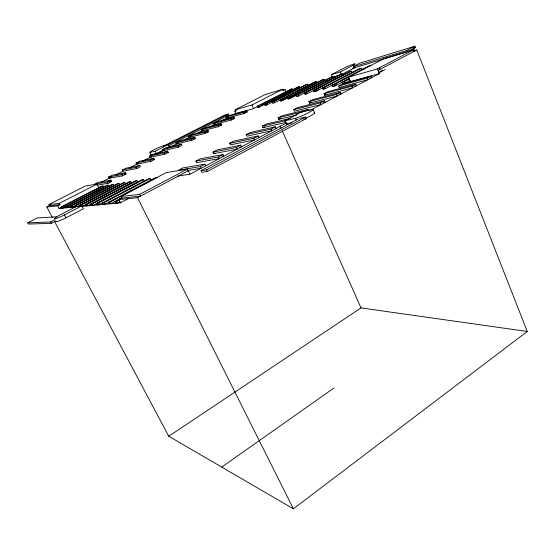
<?xml version="1.0" encoding="UTF-8"?>
<svg xmlns="http://www.w3.org/2000/svg" width="555" height="555" viewBox="0 0 555 555"><rect width="100%" height="100%" fill="white"/><g stroke="black" fill="none" stroke-linecap="round" stroke-linejoin="round"><path stroke-width="0.83" d="M54.529 221.473L168.755 436.258L293.408 508.81L527.25 331.474L416.77 49.978L413.496 50.963M221.736 467.095L334.082 387.931M168.755 436.258L361.014 307.907L527.25 331.474M298.195 118.936L201.028 170.69L201.812 172.334L207.376 171.495L306.159 118.652L305.458 117.049L299.693 118.388M201.028 170.69L206.585 169.83L305.458 117.049M378.475 73.1L385.274 69.493M177.961 176.046L189.942 174.249L286.366 123.009M310.647 110.112L379.363 73.6L377.442 68.869L348.471 77.207L350.33 81.675L379.363 73.6M284.909 120.782L295.413 118.326A11.211 1.235 -24.4 0 0 308.483 112.72A11.211 1.235 -24.4 0 0 312.396 109.307L301.622 111.937L284.909 120.782L286.38 124.091L287.892 123.286M416.77 49.978L378.08 70.443M128.711 198.454L120.289 202.894L118.631 199.627L137.529 197.691L188.298 170.836M204.941 164.162L182.859 167.922L178.481 170.225L200.355 166.59L204.941 164.162L205.745 165.848M218.559 156.94L219.35 158.619L196.63 162.67L195.873 161.082L218.559 156.94L223.054 154.554L223.838 156.232L222.139 156.545M236.402 147.477L237.172 149.149L213.675 153.686L212.933 152.112L236.402 147.477L240.808 145.139L241.578 146.811L239.885 147.144M253.892 138.202L254.648 139.867L230.401 144.869L229.68 143.308L253.892 138.202L258.214 135.913L258.963 137.571M271.041 129.114L271.784 130.758L246.822 136.218L246.115 134.664L271.041 129.114L275.28 126.866L276.015 128.51M309.135 110.917L308.427 109.293L304.355 111.451L278.09 117.847L278.77 119.387L296.849 115.045M320.533 102.869L321.227 104.486L294.31 111.194L293.644 109.668L320.533 102.869L324.536 100.753L325.223 102.363L323.586 102.779M336.413 94.454L337.093 96.057L309.579 103.154L308.92 101.634L336.413 94.454L340.34 92.373L341.013 93.975L339.334 94.412M351.995 86.191L352.661 87.787L324.578 95.252L323.933 93.746L351.995 86.191L355.845 84.152L356.504 85.741L354.846 86.185M367.292 78.082L367.937 79.663L339.313 87.482L338.682 85.99L367.292 78.082L371.066 76.084L371.718 77.658L370.074 78.109M378.843 72.24L382.61 70.242M118.631 199.627L121.434 198.149L140.477 196.13L139.61 194.396L120.608 196.519L121.434 198.149M120.324 201.562L117.278 203.158L82.216 206.342L81.474 204.92L80.197 205.038L80.933 206.46M213.675 153.686L215.076 152.944M290.348 118.388L266.233 124.084L262.244 126.179L262.945 127.726L264.936 126.679M278.77 119.387L280.726 118.354M309.579 103.154L311.091 102.356M324.578 95.252L326.056 94.468M339.313 87.482L340.159 87.038M415.487 47.543L407.412 51.802L406.877 50.443L414.96 46.19L415.487 47.543L413.017 48.299M139.61 194.396L187.479 169.129L189.942 174.249M377.442 68.869L414.016 49.561L414.627 51.116L412.996 51.601M414.016 49.561L383.824 58.691L334.485 84.471L332.043 85.158L332.653 86.601L336.455 84.603M332.653 86.601L335.095 85.921L349.594 78.31M122.19 197.774L110.813 203.747L110.001 202.166L108.433 202.318L109.238 203.893M350.385 80.35L345.092 83.139L342.553 83.84L341.935 82.376L349.49 78.415M117.91 202.117L115.634 203.31L114.823 201.701L121.635 198.128M341.935 82.376L344.475 81.661L349.019 79.275M114.823 201.701L116.46 201.541L119.505 199.946M343.309 83.444L345.571 82.258M195.873 161.082L200.168 158.82L223.054 154.554M212.933 152.112L217.151 149.892L240.808 145.139M229.68 143.308L233.815 141.13L258.214 135.913M246.115 134.664L250.173 132.527L275.28 126.866M278.09 117.847L282.002 115.794L308.427 109.293M293.644 109.668L297.487 107.649L324.536 100.753M308.92 101.634L312.701 99.65L340.34 92.373M323.933 93.746L327.644 91.79L355.845 84.152M338.682 85.99L342.324 84.069L371.066 76.084M371.142 65.282L368.589 66.038L325.466 88.599L323.114 89.251L322.517 87.843L324.862 87.184L361.062 68.279L361.638 69.673L364.649 68.785M103.105 204.448L102.314 202.908L103.82 202.762L150.079 178.599L150.828 180.125M323.114 89.251L324.654 88.453M120.608 196.519L166.195 172.647L187.479 169.129M110.001 202.166L157.079 177.517L155.303 177.787L104.611 204.309L103.82 202.762M355.228 67.342A8.651 0.742 -24.2 0 1 354.125 67.987L341.353 74.627L340.243 71.977L331.328 74.668L332.431 77.277L338.918 75.348M56.124 221.272A10.177 1.013 -26.1 0 0 66.024 217.824L83.354 208.812L81.828 205.877L76.611 206.356L59.551 215.174A10.191 0.978 -26.1 0 0 54.744 218.781A10.191 0.978 -26.1 0 0 64.47 214.868L81.828 205.877M344.086 74.842L342.532 75.3L341.97 73.954L339.674 74.641L304.473 92.921L305.063 94.281L306.589 93.483M361.062 68.279L358.606 69.007L316.19 91.18L313.929 91.811L313.332 90.43L348.97 71.872L351.35 71.165L351.919 72.532L353.528 72.06M99.525 203.782L97.222 204.982L96.445 203.477L141.726 179.896L143.363 179.647L144.099 181.138M305.063 94.281L307.248 93.67L342.532 75.3M313.332 90.43L315.594 89.792L351.35 71.165M96.445 203.477L97.888 203.338L143.363 179.647M313.929 91.811L316.197 90.625M317.717 89.834L319.229 89.043M340.243 71.977L353.029 65.351A8.658 0.722 -24.2 0 0 353.743 64.033A8.658 0.722 -24.2 0 0 343.975 68.133L331.328 74.668M55.847 221.029L51.372 223.346L28.416 224.053L27.75 222.826L50.651 221.986L55.118 219.669M326.354 80.066L324.717 80.544L324.169 79.247L322.025 79.885L287.67 97.645L288.246 98.956L295.877 95.009M85.401 204.538L129.19 181.846L130.702 181.61L131.424 183.039L87.489 205.863L86.733 204.413L85.401 204.538L86.15 205.988M333.472 77.971L298.618 96.07L296.509 96.66L295.926 95.328L330.697 77.305L332.917 76.645L333.472 77.971L335.726 77.305M288.246 98.956L290.286 98.388L324.717 80.544M82.216 206.342L125.444 183.941L124.736 182.54L123.279 182.761L80.197 205.038M86.733 204.413L130.702 181.61M295.926 95.328L298.035 94.732L332.917 76.645M332.431 77.277L333.916 76.507M353.639 66.329L359.709 63.18L414.96 46.19M90.812 204.018L135.337 180.888L136.912 180.646L137.64 182.109L92.962 205.371L92.199 203.886L90.812 204.018L91.575 205.496M304.473 92.921L306.658 92.303L341.97 73.954M92.199 203.886L136.912 180.646M72.601 206.571L71.082 207.355L70.367 205.988L112.096 184.496L113.449 184.288L114.136 185.641L72.275 207.244L71.553 205.877L70.367 205.988M75.189 205.523L117.584 183.65L118.985 183.427L119.686 184.808L77.152 206.807L76.423 205.405L75.189 205.523L75.917 206.918L59.031 208.451L57.658 205.843L46.807 206.953L52.496 217.65M311.369 84.478L308.067 85.449L307.525 84.2L305.521 84.797L271.985 102.064L272.547 103.327L274.454 102.8L314.13 82.237L316.204 81.62L316.752 82.896M76.423 205.405L118.985 183.427M300.109 91.499L282.71 100.497L280.733 101.052L280.164 99.761L282.134 99.206L316.204 81.62M280.733 101.052L286.769 97.93M301.622 90.715L315.996 83.285M287.67 97.645L289.71 97.076L324.169 79.247M81.474 204.92L124.736 182.54M257.86 107.413L259.643 106.921L292.471 90.042L291.944 88.835L257.312 106.192L257.86 107.413L260.142 106.241M261.662 105.457L264.707 103.896M65.754 206.224L61.938 208.187L61.244 206.869L101.697 186.112L102.959 185.918L103.625 187.222M299.388 88.176L266.927 104.895L265.082 105.401L264.527 104.16L297.667 87.135L299.61 86.552L300.144 87.787M65.719 206.439L106.803 185.321L108.114 185.12L108.787 186.445L67.578 207.674L66.871 206.328L65.719 206.439L66.427 207.778L68.709 206.606M102.862 187.618L63.041 208.083L62.347 206.765L61.244 206.869M264.527 104.16L266.372 103.646L299.61 86.552M66.871 206.328L108.114 185.12M265.082 105.401L266.622 104.611M271.985 102.064L273.892 101.53L307.525 84.2M71.553 205.877L113.449 184.288M57.658 205.843L59.968 204.663L59.281 203.359L48.958 204.511L49.624 205.759L59.968 204.663M286.082 91.929L285.041 89.535L283.23 90.465L282.703 89.265L265.11 94.586L235.23 109.786L235.757 110.944L234.793 111.222L235.854 113.539L253.586 108.607L259.629 105.499M27.75 222.826L37.289 217.935L56.908 216.818M111 180.174L98.11 182.373L94.586 184.17L107.344 182.047L111 180.174L111.645 181.45L107.989 183.33L96.917 185.113M108.6 177.017L121.892 174.589L125.499 172.744L126.131 174.013L122.53 175.866L109.217 178.238L108.6 177.017L112.075 175.248L125.499 172.744M123.023 171.183L122.412 169.976L136.225 167.249L139.777 165.432L140.401 166.694L136.856 168.512L123.023 171.183L115.641 174.957M136.024 163.031L150.343 160.02L153.839 158.224L154.45 159.486L150.96 161.276L136.62 164.238L136.024 163.031L139.395 161.311L153.839 158.224M149.441 156.191L164.245 152.896L167.686 151.126L168.297 152.375L164.856 154.144L150.03 157.384L149.441 156.191L152.764 154.491L167.686 151.126M162.67 149.441L177.94 145.875L181.332 144.133L181.929 145.382L178.543 147.117L163.246 150.634L162.67 149.441L165.945 147.769L181.332 144.133M175.706 142.795L191.44 138.958L194.784 137.245L195.367 138.486L192.03 140.2L176.275 143.981L175.706 142.795L178.939 141.143L194.784 137.245M188.561 136.232L204.739 132.145L208.028 130.46L208.611 131.688L205.315 133.38L189.123 137.411L188.561 136.232L191.752 134.608L208.028 130.46M201.243 129.766L217.844 125.43L221.091 123.765L221.653 124.993L218.413 126.658L201.791 130.938L201.243 129.766L204.386 128.163L221.091 123.765M213.744 123.39L230.762 118.812L233.96 117.174L234.515 118.388L231.317 120.033L214.285 124.556L213.744 123.39L216.838 121.809L233.96 117.174M226.072 117.098L243.492 112.29L246.642 110.674L247.197 111.888L244.04 113.504L226.606 118.264L226.072 117.098L229.132 115.544L246.642 110.674M257.312 106.192L259.095 105.693L291.944 88.835M59.031 208.451L102.959 185.918M265.678 102.397L269.459 100.462M273.233 98.519L274.746 97.742M168.512 145.812L228.833 115.065L228.348 114.004L224.657 115.045L163.517 146.138M122.412 169.976L125.832 168.227L139.777 165.432M167.152 148.102L169.448 146.929L168.311 144.564L162.837 145.896A7.846 0.61 -25.3 0 0 154.2 149.69A7.846 0.61 -25.3 0 0 149.947 152.445L151.092 154.783L156.413 153.582L163.316 150.058M59.281 203.359L97.076 184.059L99.054 187.909M235.23 109.786L251.949 104.971L282.703 89.265M100.982 182.442L111.298 177.17M129.35 167.95L137.973 163.545M142.309 161.332L151.355 156.704M156.399 154.137L164.557 149.968M169.525 147.429L178.21 142.989M182.463 140.817L191.669 136.114M196.685 133.554L203.047 130.3M208.527 127.497L215.527 123.925M220.46 121.406L228.494 117.299M233.523 114.732L235.854 113.539M48.958 204.511L85.38 185.987L97.076 184.059M149.947 152.445L155.247 151.21L228.348 114.004M46.807 206.953L49.888 205.385M234.793 111.222L236.333 110.438M353.577 66.669L406.877 50.443M352.626 68.341L406.593 52.045M282.599 90.271L285.041 89.535M225.878 115.884L228.833 115.065M244.693 112.575L247.197 111.888M232.885 118.825L234.515 118.388M219.981 125.423L221.653 124.993M206.98 132.097L208.611 131.688M193.695 138.889L195.367 138.486M262.244 126.179L286.207 120.581M262.945 127.726L286.102 122.405M303.682 119.214L306.159 118.652M286.38 124.091L292.041 122.815M166.632 152.75L168.297 152.375M152.847 159.819L154.45 159.486M124.452 174.326L126.131 174.013M109.224 181.853L111.645 181.45M187.68 170.461L201.16 168.283L200.355 166.59M150.079 178.599L148.372 178.87L98.672 204.85L97.888 203.338M120.289 202.894L117.278 203.158L116.46 201.541M50.651 221.986L51.372 223.346M64.47 214.868L66.024 217.824M107.344 182.047L107.989 183.33M121.892 174.589L122.53 175.866M137.529 197.691L293.408 508.81M136.225 167.249L136.856 168.512M150.343 160.02L150.96 161.276M155.247 151.21L156.413 153.582M164.245 152.896L164.856 154.144M177.94 145.875L178.543 147.117M206.585 169.83L207.376 171.495M191.44 138.958L192.03 140.2M204.739 132.145L205.315 133.38M217.844 125.43L218.413 126.658M230.762 118.812L231.317 120.033M243.492 112.29L244.04 113.504M251.949 104.971L253.586 108.607M259.095 105.693L259.643 106.921M280.081 125.992L281.142 128.365M282.197 130.737L361.014 307.907M266.372 103.646L266.927 104.895M273.892 101.53L274.454 102.8M295.413 118.326L296.155 120.026M282.134 99.206L282.71 100.497M289.71 97.076L290.286 98.388M298.035 94.732L298.618 96.07M306.658 92.303L307.248 93.67M313.18 109.571L314.636 112.949M315.594 89.792L316.19 91.18M324.862 87.184L325.466 88.599M334.485 84.471L335.095 85.921M344.475 81.661L345.092 83.139M353.029 65.351L354.125 67.987M379.426 67.821L380.071 69.389M313.846 112.665A11.204 1.283 -24.4 0 1 305.527 118.319M151.092 154.783A7.839 0.631 -25.3 0 1 151.182 154.422"/></g></svg>
